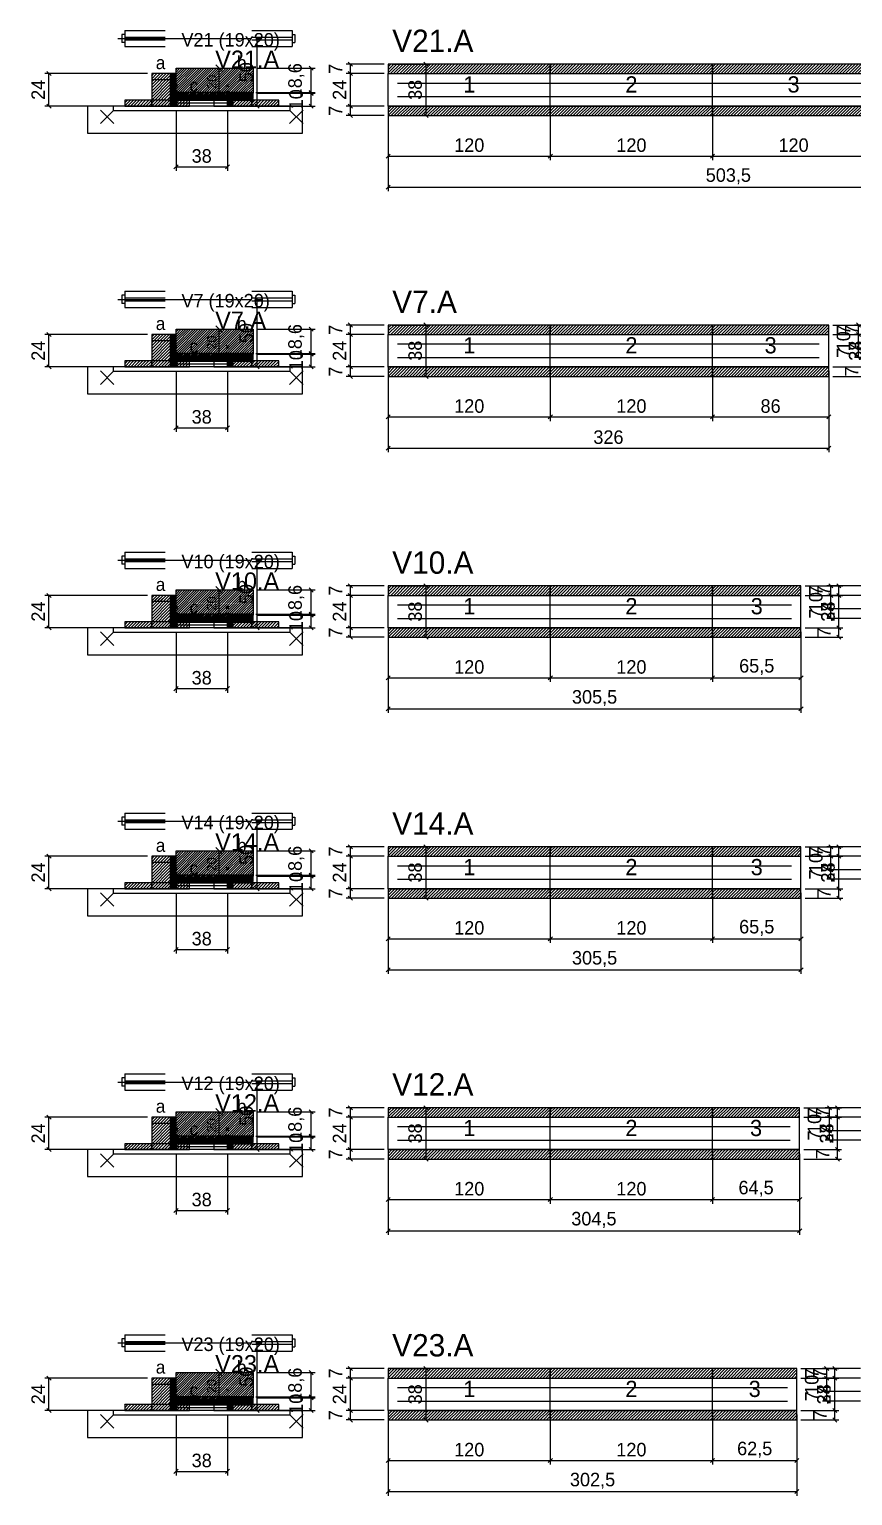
# Model space of a CAD drawing. Extents: x -9000 to 3070, y -7421 to 1250.
# Drawn here: x -69 to 541, y -4140 to -3055 of the extents above; entities that cross this region are included whole.
import ezdxf
from ezdxf.enums import TextEntityAlignment as Align

# ---------------------------------------------------------------- set-up
doc = ezdxf.new("R2010")
doc.units = 0
for name, color, linetype in [('5', 5, 'Continuous'), ('BARRA_ANCORAGEM', 126, 'Continuous'), ('barrote', 126, 'Continuous'), ('CONCRETO', 251, 'Continuous'), ('COTA', 241, 'Continuous'), ('Cota Seção (2x)', 241, 'Continuous'), ('detalhes', 7, 'Continuous'), ('Hachura', 251, 'Continuous'), ('HACHURACONCRETO', 251, 'Continuous'), ('Madeira', 126, 'Continuous'), ('NOMENCLATURA', 7, 'Continuous'), ('Painéis', 200, 'Continuous'), ('presilha', 224, 'Continuous'), ('SARR_2.2x7', 40, 'Continuous'), ('SARRAFO_2_2X7', 40, 'Continuous'), ('SCO-___-LAJ', 224, 'Continuous'), ('TENSOR', 224, 'Continuous'), ('Texto Seção', 7, 'Continuous')]:
    doc.layers.add(name, color=color, linetype=linetype)
doc.dimstyles.new('PAINEL', dxfattribs={"dimtxt": 10, "dimasz": 3, "dimexe": 3, "dimexo": 3, "dimgap": 3, "dimtad": 1, "dimblk": 'OBLIQUE', "dimblk1": 'OBLIQUE', "dimcen": 2.5, "dimclrd": 4, "dimclre": 4, "dimclrt": 240, "dimazin": 3, "dimtfac": 1, "dimtmove": 0, "dimatfit": 3})
doc.dimstyles.new('SECAO2X', dxfattribs={"dimtxt": 7, "dimasz": 5, "dimexe": 3, "dimexo": 3, "dimgap": 2, "dimtad": 3, "dimblk": 'OBLIQUE', "dimblk1": 'OBLIQUE', "dimcen": 2.5, "dimclrd": 4, "dimclre": 4, "dimclrt": 1, "dimazin": 3, "dimtfac": 1, "dimtmove": 0, "dimatfit": 3})

# ---------------------------------------------------------------- blocks, each defined once
blk = doc.blocks.new('PAR_ESQ')
for p, q in [((-1, -1), (1, 1)), ((-1, 1), (1, -1))]:
    blk.add_line(p, q)
blk = doc.blocks.new('PAR_FUNDO_ESQ')
for p, q in [((-1, -1), (1, 1)), ((-1, 1), (1, -1))]:
    blk.add_line(p, q)
blk = doc.blocks.new('PAR_FUNDO_DIR')
for p, q in [((-1, -1), (1, 1)), ((-1, 1), (1, -1))]:
    blk.add_line(p, q)
blk = doc.blocks.new('par_int_esq')
for p, q in [((-1, -1), (1, 1)), ((-1, 1), (1, -1))]:
    blk.add_line(p, q)
blk = doc.blocks.new('par_int_dir')
for p, q in [((-1, -1), (1, 1)), ((-1, 1), (1, -1))]:
    blk.add_line(p, q)
blk = doc.blocks.new('_OBLIQUE')
at = {"color": 0, "linetype": 'BYBLOCK'}
blk.add_line((-0.5, -0.5), (0.5, 0.5), dxfattribs=at)

msp = doc.modelspace()

# ---------------------------------------------------------------- hatches: boundary and pattern name
at = {"layer": 'COTA'}
h = msp.add_hatch(dxfattribs=at)
h.set_pattern_fill('ANSI31', scale=0.4)
h.paths.add_polyline_path([(40, -3104), (40, -3084), (97, -3084), (97, -3102.6), (78, -3102.6), (78, -3104)])
h = msp.add_hatch(dxfattribs=at)
h.set_pattern_fill('ANSI31', scale=0.5)
h.paths.add_polyline_path([(197, -3088), (317, -3088), (317, -3081), (197, -3081)])
h = msp.add_hatch(dxfattribs=at)
h.set_pattern_fill('ANSI31', scale=0.5)
h.paths.add_polyline_path([(317, -3088), (437, -3088), (437, -3081), (317, -3081)])
h = msp.add_hatch(dxfattribs=at)
h.set_pattern_fill('ANSI31', scale=0.5)
h.paths.add_polyline_path([(437, -3088), (557, -3088), (557, -3081), (437, -3081)])
h = msp.add_hatch(dxfattribs=at)
h.set_pattern_fill('ANSI31', scale=0.5)
h.paths.add_polyline_path([(197, -3119), (317, -3119), (317, -3112), (197, -3112)])
h = msp.add_hatch(dxfattribs=at)
h.set_pattern_fill('ANSI31', scale=0.5)
h.paths.add_polyline_path([(317, -3119), (437, -3119), (437, -3112), (317, -3112)])
h = msp.add_hatch(dxfattribs=at)
h.set_pattern_fill('ANSI31', scale=0.5)
h.paths.add_polyline_path([(437, -3119), (557, -3119), (557, -3112), (437, -3112)])
h = msp.add_hatch(dxfattribs=at)
h.set_pattern_fill('ANSI31', scale=0.5)
h.paths.add_polyline_path([(197, -3281), (317, -3281), (317, -3274), (197, -3274)])
h = msp.add_hatch(dxfattribs=at)
h.set_pattern_fill('ANSI31', scale=0.5)
h.paths.add_polyline_path([(317, -3281), (437, -3281), (437, -3274), (317, -3274)])
h = msp.add_hatch(dxfattribs=at)
h.set_pattern_fill('ANSI31', scale=0.5)
h.paths.add_polyline_path([(437, -3281), (523, -3281), (523, -3274), (437, -3274)])
h = msp.add_hatch(dxfattribs=at)
h.set_pattern_fill('ANSI31', scale=0.4)
h.paths.add_polyline_path([(40, -3297), (40, -3277), (97, -3277), (97, -3295.6), (78, -3295.6), (78, -3297)])
h = msp.add_hatch(dxfattribs=at)
h.set_pattern_fill('ANSI31', scale=0.5)
h.paths.add_polyline_path([(197, -3312), (317, -3312), (317, -3305), (197, -3305)])
h = msp.add_hatch(dxfattribs=at)
h.set_pattern_fill('ANSI31', scale=0.5)
h.paths.add_polyline_path([(317, -3312), (437, -3312), (437, -3305), (317, -3305)])
h = msp.add_hatch(dxfattribs=at)
h.set_pattern_fill('ANSI31', scale=0.5)
h.paths.add_polyline_path([(437, -3312), (523, -3312), (523, -3305), (437, -3305)])
h = msp.add_hatch(dxfattribs=at)
h.set_pattern_fill('ANSI31', scale=0.4)
h.paths.add_polyline_path([(40, -3490), (40, -3470), (97, -3470), (97, -3488.6), (78, -3488.6), (78, -3490)])
h = msp.add_hatch(dxfattribs=at)
h.set_pattern_fill('ANSI31', scale=0.5)
h.paths.add_polyline_path([(197, -3474), (317, -3474), (317, -3467), (197, -3467)])
h = msp.add_hatch(dxfattribs=at)
h.set_pattern_fill('ANSI31', scale=0.5)
h.paths.add_polyline_path([(317, -3474), (437, -3474), (437, -3467), (317, -3467)])
h = msp.add_hatch(dxfattribs=at)
h.set_pattern_fill('ANSI31', scale=0.5)
h.paths.add_polyline_path([(437, -3474), (502.5, -3474), (502.5, -3467), (437, -3467)])
h = msp.add_hatch(dxfattribs=at)
h.set_pattern_fill('ANSI31', scale=0.5)
h.paths.add_polyline_path([(197, -3505), (317, -3505), (317, -3498), (197, -3498)])
h = msp.add_hatch(dxfattribs=at)
h.set_pattern_fill('ANSI31', scale=0.5)
h.paths.add_polyline_path([(317, -3505), (437, -3505), (437, -3498), (317, -3498)])
h = msp.add_hatch(dxfattribs=at)
h.set_pattern_fill('ANSI31', scale=0.5)
h.paths.add_polyline_path([(437, -3505), (502.5, -3505), (502.5, -3498), (437, -3498)])
h = msp.add_hatch(dxfattribs=at)
h.set_pattern_fill('ANSI31', scale=0.4)
h.paths.add_polyline_path([(40, -3683), (40, -3663), (97, -3663), (97, -3681.6), (78, -3681.6), (78, -3683)])
h = msp.add_hatch(dxfattribs=at)
h.set_pattern_fill('ANSI31', scale=0.5)
h.paths.add_polyline_path([(197, -3667), (317, -3667), (317, -3660), (197, -3660)])
h = msp.add_hatch(dxfattribs=at)
h.set_pattern_fill('ANSI31', scale=0.5)
h.paths.add_polyline_path([(317, -3667), (437, -3667), (437, -3660), (317, -3660)])
h = msp.add_hatch(dxfattribs=at)
h.set_pattern_fill('ANSI31', scale=0.5)
h.paths.add_polyline_path([(437, -3667), (502.5, -3667), (502.5, -3660), (437, -3660)])
h = msp.add_hatch(dxfattribs=at)
h.set_pattern_fill('ANSI31', scale=0.5)
h.paths.add_polyline_path([(197, -3698), (317, -3698), (317, -3691), (197, -3691)])
h = msp.add_hatch(dxfattribs=at)
h.set_pattern_fill('ANSI31', scale=0.5)
h.paths.add_polyline_path([(317, -3698), (437, -3698), (437, -3691), (317, -3691)])
h = msp.add_hatch(dxfattribs=at)
h.set_pattern_fill('ANSI31', scale=0.5)
h.paths.add_polyline_path([(437, -3698), (502.5, -3698), (502.5, -3691), (437, -3691)])
h = msp.add_hatch(dxfattribs=at)
h.set_pattern_fill('ANSI31', scale=0.4)
h.paths.add_polyline_path([(40, -3876), (40, -3856), (97, -3856), (97, -3874.6), (78, -3874.6), (78, -3876)])
h = msp.add_hatch(dxfattribs=at)
h.set_pattern_fill('ANSI31', scale=0.5)
h.paths.add_polyline_path([(197, -3860), (317, -3860), (317, -3853), (197, -3853)])
h = msp.add_hatch(dxfattribs=at)
h.set_pattern_fill('ANSI31', scale=0.5)
h.paths.add_polyline_path([(317, -3860), (437, -3860), (437, -3853), (317, -3853)])
h = msp.add_hatch(dxfattribs=at)
h.set_pattern_fill('ANSI31', scale=0.5)
h.paths.add_polyline_path([(437, -3860), (501.5, -3860), (501.5, -3853), (437, -3853)])
h = msp.add_hatch(dxfattribs=at)
h.set_pattern_fill('ANSI31', scale=0.5)
h.paths.add_polyline_path([(197, -3891), (317, -3891), (317, -3884), (197, -3884)])
h = msp.add_hatch(dxfattribs=at)
h.set_pattern_fill('ANSI31', scale=0.5)
h.paths.add_polyline_path([(317, -3891), (437, -3891), (437, -3884), (317, -3884)])
h = msp.add_hatch(dxfattribs=at)
h.set_pattern_fill('ANSI31', scale=0.5)
h.paths.add_polyline_path([(437, -3891), (501.5, -3891), (501.5, -3884), (437, -3884)])
h = msp.add_hatch(dxfattribs=at)
h.set_pattern_fill('ANSI31', scale=0.5)
h.paths.add_polyline_path([(197, -4053), (317, -4053), (317, -4046), (197, -4046)])
h = msp.add_hatch(dxfattribs=at)
h.set_pattern_fill('ANSI31', scale=0.5)
h.paths.add_polyline_path([(317, -4053), (437, -4053), (437, -4046), (317, -4046)])
h = msp.add_hatch(dxfattribs=at)
h.set_pattern_fill('ANSI31', scale=0.5)
h.paths.add_polyline_path([(437, -4053), (499.5, -4053), (499.5, -4046), (437, -4046)])
h = msp.add_hatch(dxfattribs=at)
h.set_pattern_fill('ANSI31', scale=0.4)
h.paths.add_polyline_path([(40, -4069), (40, -4049), (97, -4049), (97, -4067.6), (78, -4067.6), (78, -4069)])
h = msp.add_hatch(dxfattribs=at)
h.set_pattern_fill('ANSI31', scale=0.5)
h.paths.add_polyline_path([(197, -4084), (317, -4084), (317, -4077), (197, -4077)])
h = msp.add_hatch(dxfattribs=at)
h.set_pattern_fill('ANSI31', scale=0.5)
h.paths.add_polyline_path([(317, -4084), (437, -4084), (437, -4077), (317, -4077)])
h = msp.add_hatch(dxfattribs=at)
h.set_pattern_fill('ANSI31', scale=0.5)
h.paths.add_polyline_path([(437, -4084), (499.5, -4084), (499.5, -4077), (437, -4077)])
at = {"layer": 'Hachura'}
h = msp.add_hatch(dxfattribs=at)
h.set_pattern_fill('ANSI31', scale=0.5)
h.paths.add_polyline_path([(22, -3112), (36, -3112), (36, -3088), (22, -3088)])
h = msp.add_hatch(dxfattribs=at)
h.set_pattern_fill('ANSI31', scale=0.5)
h.paths.add_polyline_path([(22, -3092.4), (36, -3092.4), (36, -3088), (22, -3088)])
h = msp.add_hatch(dxfattribs=at)
h.set_pattern_fill('SOLID')
h.paths.add_polyline_path([(36, -3112), (40, -3112), (40, -3088), (36, -3088)])
h = msp.add_hatch(dxfattribs=at)
h.set_pattern_fill('SOLID')
h.paths.add_polyline_path([(78, -3112), (82, -3112), (82, -3102), (78, -3102)])
h = msp.add_hatch(dxfattribs=at)
h.set_pattern_fill('SOLID')
h.paths.add_polyline_path([(78, -3102), (97, -3102), (97, -3108), (78, -3108)])
h = msp.add_hatch(dxfattribs=at)
h.set_pattern_fill('ANSI31', scale=0.5)
h.paths.add_polyline_path([(82, -3112), (96, -3112), (96, -3102), (82, -3102)])
h = msp.add_hatch(dxfattribs=at)
h.set_pattern_fill('ANSI31', scale=0.5)
h.paths.add_polyline_path([(82, -3106.4), (96, -3106.4), (96, -3102), (82, -3102)])
h = msp.add_hatch(dxfattribs=at)
h.set_pattern_fill('ANSI31', scale=0.5)
h.paths.add_polyline_path([(2, -3112), (22, -3112), (22, -3107.6), (2, -3107.6)])
h = msp.add_hatch(dxfattribs=at)
h.set_pattern_fill('SOLID')
h.paths.add_polyline_path([(40, -3107.6), (78, -3107.6), (78, -3104), (40, -3104)])
h = msp.add_hatch(dxfattribs=at)
h.set_pattern_fill('ANSI31', scale=0.5)
h.paths.add_polyline_path([(40, -3112), (50, -3112), (50, -3107.6), (40, -3107.6)])
h = msp.add_hatch(dxfattribs=at)
h.set_pattern_fill('ANSI31', scale=0.5)
h.paths.add_polyline_path([(96, -3112), (116, -3112), (116, -3107.6), (96, -3107.6)])
h = msp.add_hatch(dxfattribs=at)
h.set_pattern_fill('ANSI31', scale=0.5)
h.paths.add_polyline_path([(22, -3305), (36, -3305), (36, -3281), (22, -3281)])
h = msp.add_hatch(dxfattribs=at)
h.set_pattern_fill('ANSI31', scale=0.5)
h.paths.add_polyline_path([(22, -3285.4), (36, -3285.4), (36, -3281), (22, -3281)])
h = msp.add_hatch(dxfattribs=at)
h.set_pattern_fill('SOLID')
h.paths.add_polyline_path([(36, -3305), (40, -3305), (40, -3281), (36, -3281)])
h = msp.add_hatch(dxfattribs=at)
h.set_pattern_fill('SOLID')
h.paths.add_polyline_path([(40, -3300.6), (78, -3300.6), (78, -3297), (40, -3297)])
h = msp.add_hatch(dxfattribs=at)
h.set_pattern_fill('SOLID')
h.paths.add_polyline_path([(78, -3305), (82, -3305), (82, -3295), (78, -3295)])
h = msp.add_hatch(dxfattribs=at)
h.set_pattern_fill('SOLID')
h.paths.add_polyline_path([(78, -3295), (97, -3295), (97, -3301), (78, -3301)])
h = msp.add_hatch(dxfattribs=at)
h.set_pattern_fill('ANSI31', scale=0.5)
h.paths.add_polyline_path([(82, -3305), (96, -3305), (96, -3295), (82, -3295)])
h = msp.add_hatch(dxfattribs=at)
h.set_pattern_fill('ANSI31', scale=0.5)
h.paths.add_polyline_path([(82, -3299.4), (96, -3299.4), (96, -3295), (82, -3295)])
h = msp.add_hatch(dxfattribs=at)
h.set_pattern_fill('ANSI31', scale=0.5)
h.paths.add_polyline_path([(2, -3305), (22, -3305), (22, -3300.6), (2, -3300.6)])
h = msp.add_hatch(dxfattribs=at)
h.set_pattern_fill('ANSI31', scale=0.5)
h.paths.add_polyline_path([(40, -3305), (50, -3305), (50, -3300.6), (40, -3300.6)])
h = msp.add_hatch(dxfattribs=at)
h.set_pattern_fill('ANSI31', scale=0.5)
h.paths.add_polyline_path([(96, -3305), (116, -3305), (116, -3300.6), (96, -3300.6)])
h = msp.add_hatch(dxfattribs=at)
h.set_pattern_fill('ANSI31', scale=0.5)
h.paths.add_polyline_path([(22, -3498), (36, -3498), (36, -3474), (22, -3474)])
h = msp.add_hatch(dxfattribs=at)
h.set_pattern_fill('ANSI31', scale=0.5)
h.paths.add_polyline_path([(22, -3478.4), (36, -3478.4), (36, -3474), (22, -3474)])
h = msp.add_hatch(dxfattribs=at)
h.set_pattern_fill('SOLID')
h.paths.add_polyline_path([(36, -3498), (40, -3498), (40, -3474), (36, -3474)])
h = msp.add_hatch(dxfattribs=at)
h.set_pattern_fill('SOLID')
h.paths.add_polyline_path([(40, -3493.6), (78, -3493.6), (78, -3490), (40, -3490)])
h = msp.add_hatch(dxfattribs=at)
h.set_pattern_fill('SOLID')
h.paths.add_polyline_path([(78, -3498), (82, -3498), (82, -3488), (78, -3488)])
h = msp.add_hatch(dxfattribs=at)
h.set_pattern_fill('SOLID')
h.paths.add_polyline_path([(78, -3488), (97, -3488), (97, -3494), (78, -3494)])
h = msp.add_hatch(dxfattribs=at)
h.set_pattern_fill('ANSI31', scale=0.5)
h.paths.add_polyline_path([(82, -3498), (96, -3498), (96, -3488), (82, -3488)])
h = msp.add_hatch(dxfattribs=at)
h.set_pattern_fill('ANSI31', scale=0.5)
h.paths.add_polyline_path([(82, -3492.4), (96, -3492.4), (96, -3488), (82, -3488)])
h = msp.add_hatch(dxfattribs=at)
h.set_pattern_fill('ANSI31', scale=0.5)
h.paths.add_polyline_path([(2, -3498), (22, -3498), (22, -3493.6), (2, -3493.6)])
h = msp.add_hatch(dxfattribs=at)
h.set_pattern_fill('ANSI31', scale=0.5)
h.paths.add_polyline_path([(40, -3498), (50, -3498), (50, -3493.6), (40, -3493.6)])
h = msp.add_hatch(dxfattribs=at)
h.set_pattern_fill('ANSI31', scale=0.5)
h.paths.add_polyline_path([(96, -3498), (116, -3498), (116, -3493.6), (96, -3493.6)])
h = msp.add_hatch(dxfattribs=at)
h.set_pattern_fill('ANSI31', scale=0.5)
h.paths.add_polyline_path([(22, -3691), (36, -3691), (36, -3667), (22, -3667)])
h = msp.add_hatch(dxfattribs=at)
h.set_pattern_fill('ANSI31', scale=0.5)
h.paths.add_polyline_path([(22, -3671.4), (36, -3671.4), (36, -3667), (22, -3667)])
h = msp.add_hatch(dxfattribs=at)
h.set_pattern_fill('SOLID')
h.paths.add_polyline_path([(36, -3691), (40, -3691), (40, -3667), (36, -3667)])
h = msp.add_hatch(dxfattribs=at)
h.set_pattern_fill('ANSI31', scale=0.5)
h.paths.add_polyline_path([(2, -3691), (22, -3691), (22, -3686.6), (2, -3686.6)])
h = msp.add_hatch(dxfattribs=at)
h.set_pattern_fill('SOLID')
h.paths.add_polyline_path([(40, -3686.6), (78, -3686.6), (78, -3683), (40, -3683)])
h = msp.add_hatch(dxfattribs=at)
h.set_pattern_fill('ANSI31', scale=0.5)
h.paths.add_polyline_path([(40, -3691), (50, -3691), (50, -3686.6), (40, -3686.6)])
h = msp.add_hatch(dxfattribs=at)
h.set_pattern_fill('SOLID')
h.paths.add_polyline_path([(78, -3691), (82, -3691), (82, -3681), (78, -3681)])
h = msp.add_hatch(dxfattribs=at)
h.set_pattern_fill('SOLID')
h.paths.add_polyline_path([(78, -3681), (97, -3681), (97, -3687), (78, -3687)])
h = msp.add_hatch(dxfattribs=at)
h.set_pattern_fill('ANSI31', scale=0.5)
h.paths.add_polyline_path([(82, -3691), (96, -3691), (96, -3681), (82, -3681)])
h = msp.add_hatch(dxfattribs=at)
h.set_pattern_fill('ANSI31', scale=0.5)
h.paths.add_polyline_path([(82, -3685.4), (96, -3685.4), (96, -3681), (82, -3681)])
h = msp.add_hatch(dxfattribs=at)
h.set_pattern_fill('ANSI31', scale=0.5)
h.paths.add_polyline_path([(96, -3691), (116, -3691), (116, -3686.6), (96, -3686.6)])
h = msp.add_hatch(dxfattribs=at)
h.set_pattern_fill('ANSI31', scale=0.5)
h.paths.add_polyline_path([(22, -3884), (36, -3884), (36, -3860), (22, -3860)])
h = msp.add_hatch(dxfattribs=at)
h.set_pattern_fill('ANSI31', scale=0.5)
h.paths.add_polyline_path([(22, -3864.4), (36, -3864.4), (36, -3860), (22, -3860)])
h = msp.add_hatch(dxfattribs=at)
h.set_pattern_fill('SOLID')
h.paths.add_polyline_path([(36, -3884), (40, -3884), (40, -3860), (36, -3860)])
h = msp.add_hatch(dxfattribs=at)
h.set_pattern_fill('ANSI31', scale=0.5)
h.paths.add_polyline_path([(2, -3884), (22, -3884), (22, -3879.6), (2, -3879.6)])
h = msp.add_hatch(dxfattribs=at)
h.set_pattern_fill('SOLID')
h.paths.add_polyline_path([(40, -3879.6), (78, -3879.6), (78, -3876), (40, -3876)])
h = msp.add_hatch(dxfattribs=at)
h.set_pattern_fill('ANSI31', scale=0.5)
h.paths.add_polyline_path([(40, -3884), (50, -3884), (50, -3879.6), (40, -3879.6)])
h = msp.add_hatch(dxfattribs=at)
h.set_pattern_fill('SOLID')
h.paths.add_polyline_path([(78, -3884), (82, -3884), (82, -3874), (78, -3874)])
h = msp.add_hatch(dxfattribs=at)
h.set_pattern_fill('SOLID')
h.paths.add_polyline_path([(78, -3874), (97, -3874), (97, -3880), (78, -3880)])
h = msp.add_hatch(dxfattribs=at)
h.set_pattern_fill('ANSI31', scale=0.5)
h.paths.add_polyline_path([(82, -3884), (96, -3884), (96, -3874), (82, -3874)])
h = msp.add_hatch(dxfattribs=at)
h.set_pattern_fill('ANSI31', scale=0.5)
h.paths.add_polyline_path([(82, -3878.4), (96, -3878.4), (96, -3874), (82, -3874)])
h = msp.add_hatch(dxfattribs=at)
h.set_pattern_fill('ANSI31', scale=0.5)
h.paths.add_polyline_path([(96, -3884), (116, -3884), (116, -3879.6), (96, -3879.6)])
h = msp.add_hatch(dxfattribs=at)
h.set_pattern_fill('ANSI31', scale=0.5)
h.paths.add_polyline_path([(22, -4077), (36, -4077), (36, -4053), (22, -4053)])
h = msp.add_hatch(dxfattribs=at)
h.set_pattern_fill('ANSI31', scale=0.5)
h.paths.add_polyline_path([(22, -4057.4), (36, -4057.4), (36, -4053), (22, -4053)])
h = msp.add_hatch(dxfattribs=at)
h.set_pattern_fill('SOLID')
h.paths.add_polyline_path([(36, -4077), (40, -4077), (40, -4053), (36, -4053)])
h = msp.add_hatch(dxfattribs=at)
h.set_pattern_fill('SOLID')
h.paths.add_polyline_path([(78, -4077), (82, -4077), (82, -4067), (78, -4067)])
h = msp.add_hatch(dxfattribs=at)
h.set_pattern_fill('SOLID')
h.paths.add_polyline_path([(78, -4067), (97, -4067), (97, -4073), (78, -4073)])
h = msp.add_hatch(dxfattribs=at)
h.set_pattern_fill('ANSI31', scale=0.5)
h.paths.add_polyline_path([(82, -4077), (96, -4077), (96, -4067), (82, -4067)])
h = msp.add_hatch(dxfattribs=at)
h.set_pattern_fill('ANSI31', scale=0.5)
h.paths.add_polyline_path([(82, -4071.4), (96, -4071.4), (96, -4067), (82, -4067)])
h = msp.add_hatch(dxfattribs=at)
h.set_pattern_fill('ANSI31', scale=0.5)
h.paths.add_polyline_path([(2, -4077), (22, -4077), (22, -4072.6), (2, -4072.6)])
h = msp.add_hatch(dxfattribs=at)
h.set_pattern_fill('SOLID')
h.paths.add_polyline_path([(40, -4072.6), (78, -4072.6), (78, -4069), (40, -4069)])
h = msp.add_hatch(dxfattribs=at)
h.set_pattern_fill('ANSI31', scale=0.5)
h.paths.add_polyline_path([(40, -4077), (50, -4077), (50, -4072.6), (40, -4072.6)])
h = msp.add_hatch(dxfattribs=at)
h.set_pattern_fill('ANSI31', scale=0.5)
h.paths.add_polyline_path([(96, -4077), (116, -4077), (116, -4072.6), (96, -4072.6)])
at = {"layer": 'HACHURACONCRETO'}
h = msp.add_hatch(dxfattribs=at)
h.set_pattern_fill('ANSI31', scale=0.3)
h.paths.add_polyline_path([(40, -3107.6), (78, -3107.6), (78, -3102), (40, -3102)])
h = msp.add_hatch(dxfattribs=at)
h.set_pattern_fill('ANSI31', scale=0.3)
h.paths.add_polyline_path([(40, -3300.6), (78, -3300.6), (78, -3295), (40, -3295)])
h = msp.add_hatch(dxfattribs=at)
h.set_pattern_fill('ANSI31', scale=0.3)
h.paths.add_polyline_path([(40, -3493.6), (78, -3493.6), (78, -3488), (40, -3488)])
h = msp.add_hatch(dxfattribs=at)
h.set_pattern_fill('ANSI31', scale=0.3)
h.paths.add_polyline_path([(40, -3686.6), (78, -3686.6), (78, -3681), (40, -3681)])
h = msp.add_hatch(dxfattribs=at)
h.set_pattern_fill('ANSI31', scale=0.3)
h.paths.add_polyline_path([(40, -3879.6), (78, -3879.6), (78, -3874), (40, -3874)])
h = msp.add_hatch(dxfattribs=at)
h.set_pattern_fill('ANSI31', scale=0.3)
h.paths.add_polyline_path([(40, -4072.6), (78, -4072.6), (78, -4067), (40, -4067)])

# ---------------------------------------------------------------- linework, layer by layer
for p, q in [((2, -3056), (32, -3056)), ((2, -3056), (2, -3068)), ((96, -3056), (126, -3056)), ((126, -3056), (126, -3068)), ((0, -3059), (0, -3065)), ((2, -3059), (0, -3059)), ((2, -3065), (0, -3065)), ((2, -3061), (32, -3061)), ((2, -3063), (32, -3063)), ((2, -3068), (32, -3068)), ((96, -3061), (126, -3061)), ((96, -3063), (126, -3063)), ((96, -3068), (126, -3068)), ((126, -3059), (128, -3059)), ((126, -3065), (128, -3065)), ((128, -3059), (128, -3065)), ((0, -3252), (0, -3258)), ((2, -3252), (0, -3252)), ((2, -3249), (32, -3249)), ((2, -3249), (2, -3261)), ((2, -3254), (32, -3254)), ((96, -3249), (126, -3249)), ((96, -3254), (126, -3254)), ((126, -3249), (126, -3261)), ((126, -3252), (128, -3252)), ((128, -3252), (128, -3258)), ((2, -3258), (0, -3258)), ((2, -3256), (32, -3256)), ((2, -3261), (32, -3261)), ((96, -3256), (126, -3256)), ((96, -3261), (126, -3261)), ((126, -3258), (128, -3258)), ((0, -3445), (0, -3451)), ((2, -3445), (0, -3445)), ((2, -3442), (32, -3442)), ((2, -3442), (2, -3454)), ((2, -3447), (32, -3447)), ((2, -3449), (32, -3449)), ((96, -3442), (126, -3442)), ((96, -3447), (126, -3447)), ((96, -3449), (126, -3449)), ((126, -3442), (126, -3454)), ((126, -3445), (128, -3445)), ((128, -3445), (128, -3451)), ((2, -3451), (0, -3451)), ((2, -3454), (32, -3454)), ((96, -3454), (126, -3454)), ((126, -3451), (128, -3451)), ((0, -3638), (0, -3644)), ((2, -3638), (0, -3638)), ((2, -3644), (0, -3644)), ((2, -3635), (32, -3635)), ((2, -3635), (2, -3647)), ((2, -3640), (32, -3640)), ((2, -3642), (32, -3642)), ((96, -3635), (126, -3635)), ((96, -3640), (126, -3640)), ((96, -3642), (126, -3642)), ((126, -3635), (126, -3647)), ((126, -3638), (128, -3638)), ((126, -3644), (128, -3644)), ((128, -3638), (128, -3644)), ((2, -3647), (32, -3647)), ((96, -3647), (126, -3647)), ((2, -3828), (32, -3828)), ((2, -3828), (2, -3840)), ((96, -3828), (126, -3828)), ((126, -3828), (126, -3840)), ((0, -3831), (0, -3837)), ((2, -3831), (0, -3831)), ((2, -3837), (0, -3837)), ((2, -3833), (32, -3833)), ((2, -3835), (32, -3835)), ((2, -3840), (32, -3840)), ((96, -3833), (126, -3833)), ((96, -3835), (126, -3835)), ((96, -3840), (126, -3840)), ((126, -3831), (128, -3831)), ((126, -3837), (128, -3837)), ((128, -3831), (128, -3837)), ((0, -4024), (0, -4030)), ((2, -4024), (0, -4024)), ((2, -4021), (32, -4021)), ((2, -4021), (2, -4033)), ((96, -4021), (126, -4021)), ((126, -4021), (126, -4033)), ((126, -4024), (128, -4024)), ((128, -4024), (128, -4030)), ((2, -4030), (0, -4030)), ((2, -4026), (32, -4026)), ((2, -4028), (32, -4028)), ((2, -4033), (32, -4033)), ((96, -4026), (126, -4026)), ((96, -4028), (126, -4028)), ((96, -4033), (126, -4033)), ((126, -4030), (128, -4030))]:
    msp.add_line(p, q)
at = {"layer": 'BARRA_ANCORAGEM'}
for p, q in [((40, -3104.3), (78, -3104.3)), ((40, -3106.3), (40, -3104.3)), ((40, -3106.3), (78, -3106.3)), ((40, -3107.7), (78, -3107.7)), ((40, -3109.7), (40, -3107.7)), ((40, -3109.7), (78, -3109.7)), ((78, -3106.3), (78, -3104.3)), ((78, -3109.7), (78, -3107.7)), ((40, -3297.3), (78, -3297.3)), ((40, -3299.3), (40, -3297.3)), ((78, -3299.3), (78, -3297.3)), ((40, -3299.3), (78, -3299.3)), ((40, -3300.7), (78, -3300.7)), ((40, -3302.7), (40, -3300.7)), ((40, -3302.7), (78, -3302.7)), ((78, -3302.7), (78, -3300.7)), ((40, -3490.3), (78, -3490.3)), ((40, -3492.3), (40, -3490.3)), ((40, -3492.3), (78, -3492.3)), ((78, -3492.3), (78, -3490.3)), ((40, -3493.7), (78, -3493.7)), ((40, -3495.7), (40, -3493.7)), ((40, -3495.7), (78, -3495.7)), ((78, -3495.7), (78, -3493.7)), ((40, -3683.3), (78, -3683.3)), ((40, -3685.3), (40, -3683.3)), ((40, -3685.3), (78, -3685.3)), ((40, -3686.7), (78, -3686.7)), ((40, -3688.7), (40, -3686.7)), ((78, -3685.3), (78, -3683.3)), ((78, -3688.7), (78, -3686.7)), ((40, -3688.7), (78, -3688.7)), ((40, -3876.3), (78, -3876.3)), ((40, -3878.3), (40, -3876.3)), ((40, -3878.3), (78, -3878.3)), ((40, -3879.7), (78, -3879.7)), ((40, -3881.7), (40, -3879.7)), ((40, -3881.7), (78, -3881.7)), ((78, -3878.3), (78, -3876.3)), ((78, -3881.7), (78, -3879.7)), ((40, -4069.3), (78, -4069.3)), ((40, -4071.3), (40, -4069.3)), ((40, -4071.3), (78, -4071.3)), ((40, -4072.7), (78, -4072.7)), ((40, -4074.7), (40, -4072.7)), ((40, -4074.7), (78, -4074.7)), ((78, -4071.3), (78, -4069.3)), ((78, -4074.7), (78, -4072.7))]:
    msp.add_line(p, q, dxfattribs=at)
at = {"layer": 'barrote'}
for points in [[(-25.5, -3132), (133.5, -3132), (133.5, -3112), (-25.5, -3112)], [(-25.5, -3325), (133.5, -3325), (133.5, -3305), (-25.5, -3305)], [(-25.5, -3518), (133.5, -3518), (133.5, -3498), (-25.5, -3498)], [(-25.5, -3711), (133.5, -3711), (133.5, -3691), (-25.5, -3691)], [(-25.5, -3904), (133.5, -3904), (133.5, -3884), (-25.5, -3884)], [(-25.5, -4097), (133.5, -4097), (133.5, -4077), (-25.5, -4077)]]:
    msp.add_lwpolyline(points, close=True, dxfattribs=at)
at = {"layer": 'CONCRETO'}
for points in [[(40, -3104), (40, -3084), (97, -3084), (97, -3102.6), (78, -3102.6), (78, -3104)], [(40, -3297), (40, -3277), (97, -3277), (97, -3295.6), (78, -3295.6), (78, -3297)], [(40, -3490), (40, -3470), (97, -3470), (97, -3488.6), (78, -3488.6), (78, -3490)], [(40, -3683), (40, -3663), (97, -3663), (97, -3681.6), (78, -3681.6), (78, -3683)], [(40, -3876), (40, -3856), (97, -3856), (97, -3874.6), (78, -3874.6), (78, -3876)], [(40, -4069), (40, -4049), (97, -4049), (97, -4067.6), (78, -4067.6), (78, -4069)]]:
    msp.add_lwpolyline(points, close=True, dxfattribs=at)
at = {"layer": 'HACHURACONCRETO'}
for points in [[(40, -3107.6), (78, -3107.6), (78, -3102), (40, -3102)], [(40, -3300.6), (78, -3300.6), (78, -3295), (40, -3295)], [(40, -3493.6), (78, -3493.6), (78, -3488), (40, -3488)], [(40, -3686.6), (78, -3686.6), (78, -3681), (40, -3681)], [(40, -3879.6), (78, -3879.6), (78, -3874), (40, -3874)], [(40, -4072.6), (78, -4072.6), (78, -4067), (40, -4067)]]:
    msp.add_lwpolyline(points, close=True, dxfattribs=at)
at = {"layer": 'Madeira'}
for points in [[(22, -3112), (36, -3112), (36, -3088), (22, -3088)], [(22, -3092.4), (36, -3092.4), (36, -3088), (22, -3088)], [(82, -3112), (96, -3112), (96, -3102), (82, -3102)], [(82, -3106.4), (96, -3106.4), (96, -3102), (82, -3102)], [(2, -3112), (22, -3112), (22, -3107.6), (2, -3107.6)], [(22, -3112), (36, -3112), (36, -3107.6), (22, -3107.6)], [(40, -3112), (50, -3112), (50, -3107.6), (40, -3107.6)], [(68, -3112), (78, -3112), (78, -3107.6), (68, -3107.6)], [(96, -3112), (116, -3112), (116, -3107.6), (96, -3107.6)], [(22, -3305), (36, -3305), (36, -3281), (22, -3281)], [(22, -3285.4), (36, -3285.4), (36, -3281), (22, -3281)], [(82, -3305), (96, -3305), (96, -3295), (82, -3295)], [(82, -3299.4), (96, -3299.4), (96, -3295), (82, -3295)], [(2, -3305), (22, -3305), (22, -3300.6), (2, -3300.6)], [(22, -3305), (36, -3305), (36, -3300.6), (22, -3300.6)], [(40, -3305), (50, -3305), (50, -3300.6), (40, -3300.6)], [(68, -3305), (78, -3305), (78, -3300.6), (68, -3300.6)], [(96, -3305), (116, -3305), (116, -3300.6), (96, -3300.6)], [(22, -3498), (36, -3498), (36, -3474), (22, -3474)], [(22, -3478.4), (36, -3478.4), (36, -3474), (22, -3474)], [(82, -3498), (96, -3498), (96, -3488), (82, -3488)], [(82, -3492.4), (96, -3492.4), (96, -3488), (82, -3488)], [(2, -3498), (22, -3498), (22, -3493.6), (2, -3493.6)], [(22, -3498), (36, -3498), (36, -3493.6), (22, -3493.6)], [(40, -3498), (50, -3498), (50, -3493.6), (40, -3493.6)], [(68, -3498), (78, -3498), (78, -3493.6), (68, -3493.6)], [(96, -3498), (116, -3498), (116, -3493.6), (96, -3493.6)], [(22, -3691), (36, -3691), (36, -3667), (22, -3667)], [(22, -3671.4), (36, -3671.4), (36, -3667), (22, -3667)], [(2, -3691), (22, -3691), (22, -3686.6), (2, -3686.6)], [(22, -3691), (36, -3691), (36, -3686.6), (22, -3686.6)], [(40, -3691), (50, -3691), (50, -3686.6), (40, -3686.6)], [(68, -3691), (78, -3691), (78, -3686.6), (68, -3686.6)], [(82, -3691), (96, -3691), (96, -3681), (82, -3681)], [(82, -3685.4), (96, -3685.4), (96, -3681), (82, -3681)], [(96, -3691), (116, -3691), (116, -3686.6), (96, -3686.6)], [(22, -3884), (36, -3884), (36, -3860), (22, -3860)], [(22, -3864.4), (36, -3864.4), (36, -3860), (22, -3860)], [(2, -3884), (22, -3884), (22, -3879.6), (2, -3879.6)], [(22, -3884), (36, -3884), (36, -3879.6), (22, -3879.6)], [(40, -3884), (50, -3884), (50, -3879.6), (40, -3879.6)], [(68, -3884), (78, -3884), (78, -3879.6), (68, -3879.6)], [(82, -3884), (96, -3884), (96, -3874), (82, -3874)], [(82, -3878.4), (96, -3878.4), (96, -3874), (82, -3874)], [(96, -3884), (116, -3884), (116, -3879.6), (96, -3879.6)], [(22, -4077), (36, -4077), (36, -4053), (22, -4053)], [(22, -4057.4), (36, -4057.4), (36, -4053), (22, -4053)], [(82, -4077), (96, -4077), (96, -4067), (82, -4067)], [(82, -4071.4), (96, -4071.4), (96, -4067), (82, -4067)], [(2, -4077), (22, -4077), (22, -4072.6), (2, -4072.6)], [(22, -4077), (36, -4077), (36, -4072.6), (22, -4072.6)], [(40, -4077), (50, -4077), (50, -4072.6), (40, -4072.6)], [(68, -4077), (78, -4077), (78, -4072.6), (68, -4072.6)], [(96, -4077), (116, -4077), (116, -4072.6), (96, -4072.6)]]:
    msp.add_lwpolyline(points, close=True, dxfattribs=at)
at = {"layer": 'Painéis'}
for p, q in [((197, -3088), (317, -3088)), ((197, -3112), (197, -3088)), ((317, -3112), (317, -3088)), ((317, -3112), (317, -3088)), ((317, -3088), (437, -3088)), ((317, -3112), (317, -3088)), ((437, -3112), (437, -3088)), ((437, -3112), (437, -3088)), ((437, -3088), (557, -3088)), ((437, -3112), (437, -3088)), ((197, -3112), (317, -3112)), ((317, -3112), (437, -3112)), ((437, -3112), (557, -3112)), ((197, -3281), (317, -3281)), ((197, -3305), (197, -3281)), ((317, -3305), (317, -3281)), ((317, -3305), (317, -3281)), ((317, -3281), (437, -3281)), ((317, -3305), (317, -3281)), ((437, -3305), (437, -3281)), ((437, -3305), (437, -3281)), ((437, -3281), (523, -3281)), ((437, -3305), (437, -3281)), ((523, -3305), (523, -3281)), ((197, -3305), (317, -3305)), ((317, -3305), (437, -3305)), ((437, -3305), (523, -3305)), ((197, -3474), (317, -3474)), ((197, -3498), (197, -3474)), ((317, -3498), (317, -3474)), ((317, -3498), (317, -3474)), ((317, -3474), (437, -3474)), ((317, -3498), (317, -3474)), ((437, -3498), (437, -3474)), ((437, -3498), (437, -3474)), ((437, -3474), (502.5, -3474)), ((437, -3498), (437, -3474)), ((502.5, -3498), (502.5, -3474)), ((197, -3498), (317, -3498)), ((317, -3498), (437, -3498)), ((437, -3498), (502.5, -3498)), ((197, -3667), (317, -3667)), ((197, -3691), (197, -3667)), ((317, -3691), (317, -3667)), ((317, -3691), (317, -3667)), ((317, -3667), (437, -3667)), ((317, -3691), (317, -3667)), ((437, -3691), (437, -3667)), ((437, -3691), (437, -3667)), ((437, -3667), (502.5, -3667)), ((437, -3691), (437, -3667)), ((502.5, -3691), (502.5, -3667)), ((197, -3691), (317, -3691)), ((317, -3691), (437, -3691)), ((437, -3691), (502.5, -3691)), ((197, -3860), (317, -3860)), ((197, -3884), (197, -3860)), ((317, -3884), (317, -3860)), ((317, -3884), (317, -3860)), ((317, -3860), (437, -3860)), ((317, -3884), (317, -3860)), ((437, -3884), (437, -3860)), ((437, -3884), (437, -3860)), ((437, -3860), (501.5, -3860)), ((437, -3884), (437, -3860)), ((501.5, -3884), (501.5, -3860)), ((197, -3884), (317, -3884)), ((317, -3884), (437, -3884)), ((437, -3884), (501.5, -3884)), ((197, -4053), (317, -4053)), ((197, -4077), (197, -4053)), ((317, -4077), (317, -4053)), ((317, -4077), (317, -4053)), ((317, -4053), (437, -4053)), ((317, -4077), (317, -4053)), ((437, -4077), (437, -4053)), ((437, -4077), (437, -4053)), ((437, -4053), (499.5, -4053)), ((437, -4077), (437, -4053)), ((499.5, -4077), (499.5, -4053)), ((197, -4077), (317, -4077)), ((317, -4077), (437, -4077)), ((437, -4077), (499.5, -4077))]:
    msp.add_line(p, q, dxfattribs=at)
for points in [[(36, -3112), (40, -3112), (40, -3088), (36, -3088)], [(78, -3112), (82, -3112), (82, -3102), (78, -3102)], [(78, -3102), (97, -3102), (97, -3102.6), (78, -3102.6)], [(40, -3107.6), (78, -3107.6), (78, -3104), (40, -3104)], [(36, -3305), (40, -3305), (40, -3281), (36, -3281)], [(40, -3300.6), (78, -3300.6), (78, -3297), (40, -3297)], [(78, -3305), (82, -3305), (82, -3295), (78, -3295)], [(78, -3295), (97, -3295), (97, -3295.6), (78, -3295.6)], [(36, -3498), (40, -3498), (40, -3474), (36, -3474)], [(40, -3493.6), (78, -3493.6), (78, -3490), (40, -3490)], [(78, -3498), (82, -3498), (82, -3488), (78, -3488)], [(78, -3488), (97, -3488), (97, -3488.6), (78, -3488.6)], [(36, -3691), (40, -3691), (40, -3667), (36, -3667)], [(40, -3686.6), (78, -3686.6), (78, -3683), (40, -3683)], [(78, -3691), (82, -3691), (82, -3681), (78, -3681)], [(78, -3681), (97, -3681), (97, -3681.6), (78, -3681.6)], [(36, -3884), (40, -3884), (40, -3860), (36, -3860)], [(40, -3879.6), (78, -3879.6), (78, -3876), (40, -3876)], [(78, -3884), (82, -3884), (82, -3874), (78, -3874)], [(78, -3874), (97, -3874), (97, -3874.6), (78, -3874.6)], [(36, -4077), (40, -4077), (40, -4053), (36, -4053)], [(78, -4077), (82, -4077), (82, -4067), (78, -4067)], [(78, -4067), (97, -4067), (97, -4067.6), (78, -4067.6)], [(40, -4072.6), (78, -4072.6), (78, -4069), (40, -4069)]]:
    msp.add_lwpolyline(points, close=True, dxfattribs=at)
at = {"layer": 'presilha'}
for p, q in [((-16, -3125), (-6, -3115)), ((-16, -3115), (-6, -3125)), ((124, -3125), (134, -3115)), ((124, -3115), (134, -3125)), ((-16, -3318), (-6, -3308)), ((-16, -3308), (-6, -3318)), ((124, -3318), (134, -3308)), ((124, -3308), (134, -3318)), ((-16, -3511), (-6, -3501)), ((-16, -3501), (-6, -3511)), ((124, -3511), (134, -3501)), ((124, -3501), (134, -3511)), ((-16, -3704), (-6, -3694)), ((-16, -3694), (-6, -3704)), ((124, -3704), (134, -3694)), ((124, -3694), (134, -3704)), ((-16, -3897), (-6, -3887)), ((-16, -3887), (-6, -3897)), ((124, -3897), (134, -3887)), ((124, -3887), (134, -3897)), ((-16, -4090), (-6, -4080)), ((-16, -4080), (-6, -4090)), ((124, -4090), (134, -4080)), ((124, -4080), (134, -4090))]:
    msp.add_line(p, q, dxfattribs=at)
at = {"layer": 'SARR_2.2x7'}
for points in [[(204, -3095), (317, -3095)], [(204, -3095), (317, -3095)], [(317, -3095), (437, -3095)], [(317, -3095), (437, -3095)], [(437, -3095), (557, -3095)], [(437, -3095), (557, -3095)], [(204, -3105), (317, -3105)], [(204, -3105), (317, -3105)], [(317, -3105), (437, -3105)], [(317, -3105), (437, -3105)], [(437, -3105), (557, -3105)], [(437, -3105), (557, -3105)], [(204, -3288), (317, -3288)], [(204, -3288), (317, -3288)], [(317, -3288), (437, -3288)], [(317, -3288), (437, -3288)], [(437, -3288), (516, -3288)], [(437, -3288), (516, -3288)], [(204, -3298), (317, -3298)], [(204, -3298), (317, -3298)], [(317, -3298), (437, -3298)], [(317, -3298), (437, -3298)], [(437, -3298), (516, -3298)], [(437, -3298), (516, -3298)], [(204, -3481), (317, -3481)], [(204, -3481), (317, -3481)], [(317, -3481), (437, -3481)], [(317, -3481), (437, -3481)], [(437, -3481), (495.5, -3481)], [(437, -3481), (495.5, -3481)], [(204, -3491), (317, -3491)], [(204, -3491), (317, -3491)], [(317, -3491), (437, -3491)], [(317, -3491), (437, -3491)], [(437, -3491), (495.5, -3491)], [(437, -3491), (495.5, -3491)], [(204, -3674), (317, -3674)], [(204, -3674), (317, -3674)], [(317, -3674), (437, -3674)], [(317, -3674), (437, -3674)], [(437, -3674), (495.5, -3674)], [(437, -3674), (495.5, -3674)], [(204, -3684), (317, -3684)], [(204, -3684), (317, -3684)], [(317, -3684), (437, -3684)], [(317, -3684), (437, -3684)], [(437, -3684), (495.5, -3684)], [(437, -3684), (495.5, -3684)], [(204, -3867), (317, -3867)], [(204, -3867), (317, -3867)], [(317, -3867), (437, -3867)], [(317, -3867), (437, -3867)], [(437, -3867), (494.5, -3867)], [(437, -3867), (494.5, -3867)], [(204, -3877), (317, -3877)], [(204, -3877), (317, -3877)], [(317, -3877), (437, -3877)], [(317, -3877), (437, -3877)], [(437, -3877), (494.5, -3877)], [(437, -3877), (494.5, -3877)], [(204, -4060), (317, -4060)], [(204, -4060), (317, -4060)], [(317, -4060), (437, -4060)], [(317, -4060), (437, -4060)], [(437, -4060), (492.5, -4060)], [(437, -4060), (492.5, -4060)], [(204, -4070), (317, -4070)], [(204, -4070), (317, -4070)], [(317, -4070), (437, -4070)], [(317, -4070), (437, -4070)], [(437, -4070), (492.5, -4070)], [(437, -4070), (492.5, -4070)]]:
    msp.add_lwpolyline(points, dxfattribs=at)
at = {"layer": 'SARRAFO_2_2X7'}
for p, q in [((36, -3097.2), (36, -3092.8)), ((36, -3092.8), (40, -3092.8)), ((36, -3097.2), (40, -3097.2)), ((40, -3097.2), (40, -3092.8)), ((36, -3107.2), (36, -3102.8)), ((36, -3102.8), (40, -3102.8)), ((36, -3107.2), (40, -3107.2)), ((40, -3107.2), (40, -3102.8)), ((78, -3109.2), (78, -3104.8)), ((78, -3104.8), (82, -3104.8)), ((78, -3109.2), (82, -3109.2)), ((82, -3109.2), (82, -3104.8)), ((36, -3290.2), (36, -3285.8)), ((36, -3285.8), (40, -3285.8)), ((40, -3290.2), (40, -3285.8)), ((36, -3290.2), (40, -3290.2)), ((36, -3300.2), (36, -3295.8)), ((36, -3295.8), (40, -3295.8)), ((40, -3300.2), (40, -3295.8)), ((36, -3300.2), (40, -3300.2)), ((78, -3302.2), (78, -3297.8)), ((78, -3297.8), (82, -3297.8)), ((78, -3302.2), (82, -3302.2)), ((82, -3302.2), (82, -3297.8)), ((36, -3483.2), (36, -3478.8)), ((36, -3478.8), (40, -3478.8)), ((40, -3483.2), (40, -3478.8)), ((36, -3483.2), (40, -3483.2)), ((36, -3493.2), (36, -3488.8)), ((36, -3488.8), (40, -3488.8)), ((40, -3493.2), (40, -3488.8)), ((78, -3495.2), (78, -3490.8)), ((78, -3490.8), (82, -3490.8)), ((82, -3495.2), (82, -3490.8)), ((36, -3493.2), (40, -3493.2)), ((78, -3495.2), (82, -3495.2)), ((36, -3676.2), (36, -3671.8)), ((36, -3671.8), (40, -3671.8)), ((36, -3676.2), (40, -3676.2)), ((40, -3676.2), (40, -3671.8)), ((36, -3686.2), (36, -3681.8)), ((36, -3681.8), (40, -3681.8)), ((36, -3686.2), (40, -3686.2)), ((40, -3686.2), (40, -3681.8)), ((78, -3688.2), (78, -3683.8)), ((78, -3683.8), (82, -3683.8)), ((82, -3688.2), (82, -3683.8)), ((78, -3688.2), (82, -3688.2)), ((36, -3869.2), (36, -3864.8)), ((36, -3864.8), (40, -3864.8)), ((36, -3869.2), (40, -3869.2)), ((40, -3869.2), (40, -3864.8)), ((36, -3879.2), (36, -3874.8)), ((36, -3874.8), (40, -3874.8)), ((36, -3879.2), (40, -3879.2)), ((40, -3879.2), (40, -3874.8)), ((78, -3881.2), (78, -3876.8)), ((78, -3876.8), (82, -3876.8)), ((78, -3881.2), (82, -3881.2)), ((82, -3881.2), (82, -3876.8)), ((36, -4062.2), (36, -4057.8)), ((36, -4057.8), (40, -4057.8)), ((36, -4062.2), (40, -4062.2)), ((40, -4062.2), (40, -4057.8)), ((36, -4072.2), (36, -4067.8)), ((36, -4067.8), (40, -4067.8)), ((36, -4072.2), (40, -4072.2)), ((40, -4072.2), (40, -4067.8)), ((78, -4074.2), (78, -4069.8)), ((78, -4069.8), (82, -4069.8)), ((78, -4074.2), (82, -4074.2)), ((82, -4074.2), (82, -4069.8))]:
    msp.add_line(p, q, dxfattribs=at)
at = {"layer": 'SCO-___-LAJ'}
for points in [[(197, -3088), (317, -3088), (317, -3081), (197, -3081)], [(317, -3088), (437, -3088), (437, -3081), (317, -3081)], [(437, -3088), (557, -3088), (557, -3081), (437, -3081)], [(-6.5, -3115.2), (124.5, -3115.2), (124.5, -3112), (-6.5, -3112)], [(197, -3119), (317, -3119), (317, -3112), (197, -3112)], [(317, -3119), (437, -3119), (437, -3112), (317, -3112)], [(437, -3119), (557, -3119), (557, -3112), (437, -3112)], [(197, -3281), (317, -3281), (317, -3274), (197, -3274)], [(317, -3281), (437, -3281), (437, -3274), (317, -3274)], [(437, -3281), (523, -3281), (523, -3274), (437, -3274)], [(-6.5, -3308.2), (124.5, -3308.2), (124.5, -3305), (-6.5, -3305)], [(197, -3312), (317, -3312), (317, -3305), (197, -3305)], [(317, -3312), (437, -3312), (437, -3305), (317, -3305)], [(437, -3312), (523, -3312), (523, -3305), (437, -3305)], [(197, -3474), (317, -3474), (317, -3467), (197, -3467)], [(317, -3474), (437, -3474), (437, -3467), (317, -3467)], [(437, -3474), (502.5, -3474), (502.5, -3467), (437, -3467)], [(-6.5, -3501.2), (124.5, -3501.2), (124.5, -3498), (-6.5, -3498)], [(197, -3505), (317, -3505), (317, -3498), (197, -3498)], [(317, -3505), (437, -3505), (437, -3498), (317, -3498)], [(437, -3505), (502.5, -3505), (502.5, -3498), (437, -3498)], [(197, -3667), (317, -3667), (317, -3660), (197, -3660)], [(317, -3667), (437, -3667), (437, -3660), (317, -3660)], [(437, -3667), (502.5, -3667), (502.5, -3660), (437, -3660)], [(-6.5, -3694.2), (124.5, -3694.2), (124.5, -3691), (-6.5, -3691)], [(197, -3698), (317, -3698), (317, -3691), (197, -3691)], [(317, -3698), (437, -3698), (437, -3691), (317, -3691)], [(437, -3698), (502.5, -3698), (502.5, -3691), (437, -3691)], [(197, -3860), (317, -3860), (317, -3853), (197, -3853)], [(317, -3860), (437, -3860), (437, -3853), (317, -3853)], [(437, -3860), (501.5, -3860), (501.5, -3853), (437, -3853)], [(-6.5, -3887.2), (124.5, -3887.2), (124.5, -3884), (-6.5, -3884)], [(197, -3891), (317, -3891), (317, -3884), (197, -3884)], [(317, -3891), (437, -3891), (437, -3884), (317, -3884)], [(437, -3891), (501.5, -3891), (501.5, -3884), (437, -3884)], [(197, -4053), (317, -4053), (317, -4046), (197, -4046)], [(317, -4053), (437, -4053), (437, -4046), (317, -4046)], [(437, -4053), (499.5, -4053), (499.5, -4046), (437, -4046)], [(-6.5, -4080.2), (124.5, -4080.2), (124.5, -4077), (-6.5, -4077)], [(197, -4084), (317, -4084), (317, -4077), (197, -4077)], [(317, -4084), (437, -4084), (437, -4077), (317, -4077)], [(437, -4084), (499.5, -4084), (499.5, -4077), (437, -4077)]]:
    msp.add_lwpolyline(points, close=True, dxfattribs=at)
at = {"layer": 'TENSOR'}
for p, q in [((-3, -3062), (95, -3062)), ((-3, -3255), (95, -3255)), ((-3, -3448), (95, -3448)), ((-3, -3641), (95, -3641)), ((-3, -3834), (95, -3834)), ((-3, -4027), (95, -4027))]:
    msp.add_line(p, q, dxfattribs=at)

# ---------------------------------------------------------------- block references
at = {"layer": 'Painéis'}
for name, p in [('par_int_esq', (40, -3097)), ('PAR_FUNDO_ESQ', (40, -3102)), ('par_int_dir', (78, -3097)), ('PAR_FUNDO_DIR', (78, -3102)), ('PAR_ESQ', (36, -3107)), ('par_int_esq', (40, -3290)), ('PAR_FUNDO_ESQ', (40, -3295)), ('par_int_dir', (78, -3290)), ('PAR_FUNDO_DIR', (78, -3295)), ('PAR_ESQ', (36, -3300)), ('par_int_esq', (40, -3483)), ('par_int_dir', (78, -3483)), ('PAR_ESQ', (36, -3493)), ('PAR_FUNDO_ESQ', (40, -3488)), ('PAR_FUNDO_DIR', (78, -3488)), ('par_int_esq', (40, -3676)), ('par_int_dir', (78, -3676)), ('PAR_ESQ', (36, -3686)), ('PAR_FUNDO_ESQ', (40, -3681)), ('PAR_FUNDO_DIR', (78, -3681)), ('par_int_esq', (40, -3869)), ('par_int_dir', (78, -3869)), ('PAR_ESQ', (36, -3879)), ('PAR_FUNDO_ESQ', (40, -3874)), ('PAR_FUNDO_DIR', (78, -3874)), ('par_int_esq', (40, -4062)), ('PAR_FUNDO_ESQ', (40, -4067)), ('par_int_dir', (78, -4062)), ('PAR_FUNDO_DIR', (78, -4067)), ('PAR_ESQ', (36, -4072))]:
    msp.add_blockref(name, p, dxfattribs=at)

# ---------------------------------------------------------------- texts
at = {"layer": '5'}
for s, p in [('1', (257, -3096)), ('2', (377, -3096)), ('3', (497, -3096)), ('1', (257, -3289)), ('2', (377, -3289)), ('3', (480, -3289)), ('1', (257, -3482)), ('2', (377, -3482)), ('3', (469.75, -3482)), ('1', (257, -3675)), ('2', (377, -3675)), ('3', (469.75, -3675)), ('1', (257, -3868)), ('2', (377, -3868)), ('3', (469.25, -3868)), ('1', (257, -4061)), ('2', (377, -4061)), ('3', (468.25, -4061))]:
    msp.add_text(s, height=12, dxfattribs=at).set_placement(p, align=Align.MIDDLE_CENTER)
at = {"layer": 'detalhes'}
for s, p in [('a', (25, -3084.7)), ('b', (85, -3084.7)), ('c', (50, -3101.5)), ('a', (25, -3277.7)), ('b', (85, -3277.7)), ('c', (50, -3294.5)), ('a', (25, -3470.7)), ('b', (85, -3470.7)), ('c', (50, -3487.5)), ('b', (85, -3663.7)), ('a', (25, -3663.7)), ('c', (50, -3680.5)), ('a', (25, -3856.7)), ('b', (85, -3856.7)), ('c', (50, -3873.5)), ('a', (25, -4049.7)), ('b', (85, -4049.7)), ('c', (50, -4066.5))]:
    msp.add_text(s, height=9.6, dxfattribs=at).set_placement(p)
at = {"layer": 'NOMENCLATURA'}
for s, p in [('V21.A', (200, -3072)), ('V7.A', (200, -3265)), ('V10.A', (200, -3458)), ('V14.A', (200, -3651)), ('V12.A', (200, -3844)), ('V23.A', (200, -4037))]:
    msp.add_text(s, height=16.5, dxfattribs=at).set_placement(p)
at = {"layer": 'Texto Seção'}
for s, height, p in [('V21 (19x20)', 10, (44, -3068)), ('V21.A', 13, (69, -3084)), ('V7 (19x20)', 10, (44, -3261)), ('V7.A', 13, (69, -3277)), ('V10 (19x20)', 10, (44, -3454)), ('V10.A', 13, (69, -3470)), ('V14 (19x20)', 10, (44, -3647)), ('V14.A', 13, (69, -3663)), ('V12 (19x20)', 10, (44, -3840)), ('V12.A', 13, (69, -3856)), ('V23 (19x20)', 10, (44, -4033)), ('V23.A', 13, (69, -4049))]:
    msp.add_text(s, height=height, dxfattribs=at).set_placement(p)

# ---------------------------------------------------------------- dimensions: what is measured, and where the dimension line sits
at = {"layer": 'COTA'}
for base, p1, p2 in [((100, -3112), (96, -3112), (96, -3062)), ((140, -3102.6), (97, -3102.6), (97, -3084)), ((169, -3088), (197, -3088), (197, -3081)), ((225, -3119), (197, -3119), (197, -3081)), ((-54, -3112), (2, -3112), (22, -3088)), ((169, -3112), (197, -3112), (197, -3088)), ((140, -3112), (96, -3112), (96, -3102)), ((169, -3119), (197, -3119), (197, -3112)), ((100, -3305), (96, -3305), (96, -3255)), ((140, -3295.6), (97, -3295.6), (97, -3277)), ((169, -3281), (197, -3281), (197, -3274)), ((225, -3312), (197, -3312), (197, -3274)), ((551, -3312), (523, -3312), (523, -3274)), ((551, -3281), (523, -3281), (523, -3274)), ((545, -3281), (573, -3281), (573, -3274)), ((-54, -3305), (2, -3305), (22, -3281)), ((169, -3305), (197, -3305), (197, -3281)), ((551, -3305), (523, -3305), (523, -3281)), ((545, -3291), (573, -3291), (573, -3281)), ((140, -3305), (96, -3305), (96, -3295)), ((545, -3298), (573, -3298), (573, -3291)), ((169, -3312), (197, -3312), (197, -3305)), ((551, -3312), (523, -3312), (523, -3305)), ((100, -3498), (96, -3498), (96, -3448)), ((140, -3488.6), (97, -3488.6), (97, -3470)), ((169, -3474), (197, -3474), (197, -3467)), ((225, -3505), (197, -3505), (197, -3467)), ((530.5, -3505), (502.5, -3505), (502.5, -3467)), ((530.5, -3474), (502.5, -3474), (502.5, -3467)), ((524.5, -3474), (552.5, -3474), (552.5, -3467)), ((-54, -3498), (2, -3498), (22, -3474)), ((169, -3498), (197, -3498), (197, -3474)), ((530.5, -3498), (502.5, -3498), (502.5, -3474)), ((524.5, -3484), (552.5, -3484), (552.5, -3474)), ((140, -3498), (96, -3498), (96, -3488)), ((524.5, -3491), (552.5, -3491), (552.5, -3484)), ((169, -3505), (197, -3505), (197, -3498)), ((530.5, -3505), (502.5, -3505), (502.5, -3498)), ((100, -3691), (96, -3691), (96, -3641)), ((-54, -3691), (2, -3691), (22, -3667)), ((140, -3681.6), (97, -3681.6), (97, -3663)), ((169, -3667), (197, -3667), (197, -3660)), ((169, -3691), (197, -3691), (197, -3667)), ((225, -3698), (197, -3698), (197, -3660)), ((530.5, -3698), (502.5, -3698), (502.5, -3660)), ((530.5, -3667), (502.5, -3667), (502.5, -3660)), ((530.5, -3691), (502.5, -3691), (502.5, -3667)), ((524.5, -3667), (552.5, -3667), (552.5, -3660)), ((524.5, -3677), (552.5, -3677), (552.5, -3667)), ((524.5, -3684), (552.5, -3684), (552.5, -3677)), ((140, -3691), (96, -3691), (96, -3681)), ((169, -3698), (197, -3698), (197, -3691)), ((530.5, -3698), (502.5, -3698), (502.5, -3691)), ((100, -3884), (96, -3884), (96, -3834)), ((-54, -3884), (2, -3884), (22, -3860)), ((140, -3874.6), (97, -3874.6), (97, -3856)), ((169, -3860), (197, -3860), (197, -3853)), ((169, -3884), (197, -3884), (197, -3860)), ((225, -3891), (197, -3891), (197, -3853)), ((529.5, -3891), (501.5, -3891), (501.5, -3853)), ((529.5, -3860), (501.5, -3860), (501.5, -3853)), ((529.5, -3884), (501.5, -3884), (501.5, -3860)), ((523.5, -3860), (551.5, -3860), (551.5, -3853)), ((523.5, -3870), (551.5, -3870), (551.5, -3860)), ((140, -3884), (96, -3884), (96, -3874)), ((523.5, -3877), (551.5, -3877), (551.5, -3870)), ((169, -3891), (197, -3891), (197, -3884)), ((529.5, -3891), (501.5, -3891), (501.5, -3884)), ((100, -4077), (96, -4077), (96, -4027)), ((140, -4067.6), (97, -4067.6), (97, -4049)), ((169, -4053), (197, -4053), (197, -4046)), ((225, -4084), (197, -4084), (197, -4046)), ((527.5, -4084), (499.5, -4084), (499.5, -4046)), ((527.5, -4053), (499.5, -4053), (499.5, -4046)), ((521.5, -4053), (549.5, -4053), (549.5, -4046)), ((-54, -4077), (2, -4077), (22, -4053)), ((169, -4077), (197, -4077), (197, -4053)), ((527.5, -4077), (499.5, -4077), (499.5, -4053)), ((521.5, -4063), (549.5, -4063), (549.5, -4053)), ((140, -4077), (96, -4077), (96, -4067)), ((521.5, -4070), (549.5, -4070), (549.5, -4063)), ((169, -4084), (197, -4084), (197, -4077)), ((527.5, -4084), (499.5, -4084), (499.5, -4077))]:
    msp.add_linear_dim(base=base, p1=p1, p2=p2, angle=90, dimstyle='PAINEL', dxfattribs=at).render()
for base, p1, p2 in [((40, -3157), (40, -3112), (78, -3112)), ((197, -3149), (197, -3112), (317, -3112)), ((197, -3172), (197, -3112), (700.5, -3112)), ((317, -3149), (317, -3112), (437, -3112)), ((437, -3149), (437, -3112), (557, -3112)), ((40, -3350), (40, -3305), (78, -3305)), ((197, -3342), (197, -3305), (317, -3305)), ((197, -3365), (197, -3305), (523, -3305)), ((317, -3342), (317, -3305), (437, -3305)), ((437, -3342), (437, -3305), (523, -3305)), ((40, -3543), (40, -3498), (78, -3498)), ((197, -3535), (197, -3498), (317, -3498)), ((197, -3558), (197, -3498), (502.5, -3498)), ((317, -3535), (317, -3498), (437, -3498)), ((437, -3535), (437, -3498), (502.5, -3498)), ((40, -3736), (40, -3691), (78, -3691)), ((197, -3728), (197, -3691), (317, -3691)), ((197, -3751), (197, -3691), (502.5, -3691)), ((317, -3728), (317, -3691), (437, -3691)), ((437, -3728), (437, -3691), (502.5, -3691)), ((40, -3929), (40, -3884), (78, -3884)), ((197, -3921), (197, -3884), (317, -3884)), ((197, -3944), (197, -3884), (501.5, -3884)), ((317, -3921), (317, -3884), (437, -3884)), ((437, -3921), (437, -3884), (501.5, -3884)), ((40, -4122), (40, -4077), (78, -4077)), ((197, -4114), (197, -4077), (317, -4077)), ((197, -4137), (197, -4077), (499.5, -4077)), ((317, -4114), (317, -4077), (437, -4077)), ((437, -4114), (437, -4077), (499.5, -4077))]:
    msp.add_linear_dim(base=base, p1=p1, p2=p2, dimstyle='PAINEL', dxfattribs=at).render()
at = {"layer": 'Cota Seção (2x)'}
for base, p1, p2 in [((72, -3104), (40, -3104), (40, -3084)), ((72, -3297), (40, -3297), (40, -3277)), ((72, -3490), (40, -3490), (40, -3470)), ((72, -3683), (40, -3683), (40, -3663)), ((72, -3876), (40, -3876), (40, -3856)), ((72, -4069), (40, -4069), (40, -4049))]:
    msp.add_linear_dim(base=base, p1=p1, p2=p2, angle=90, dimstyle='SECAO2X', dxfattribs=at).render()

doc.saveas('drawing.dxf')
